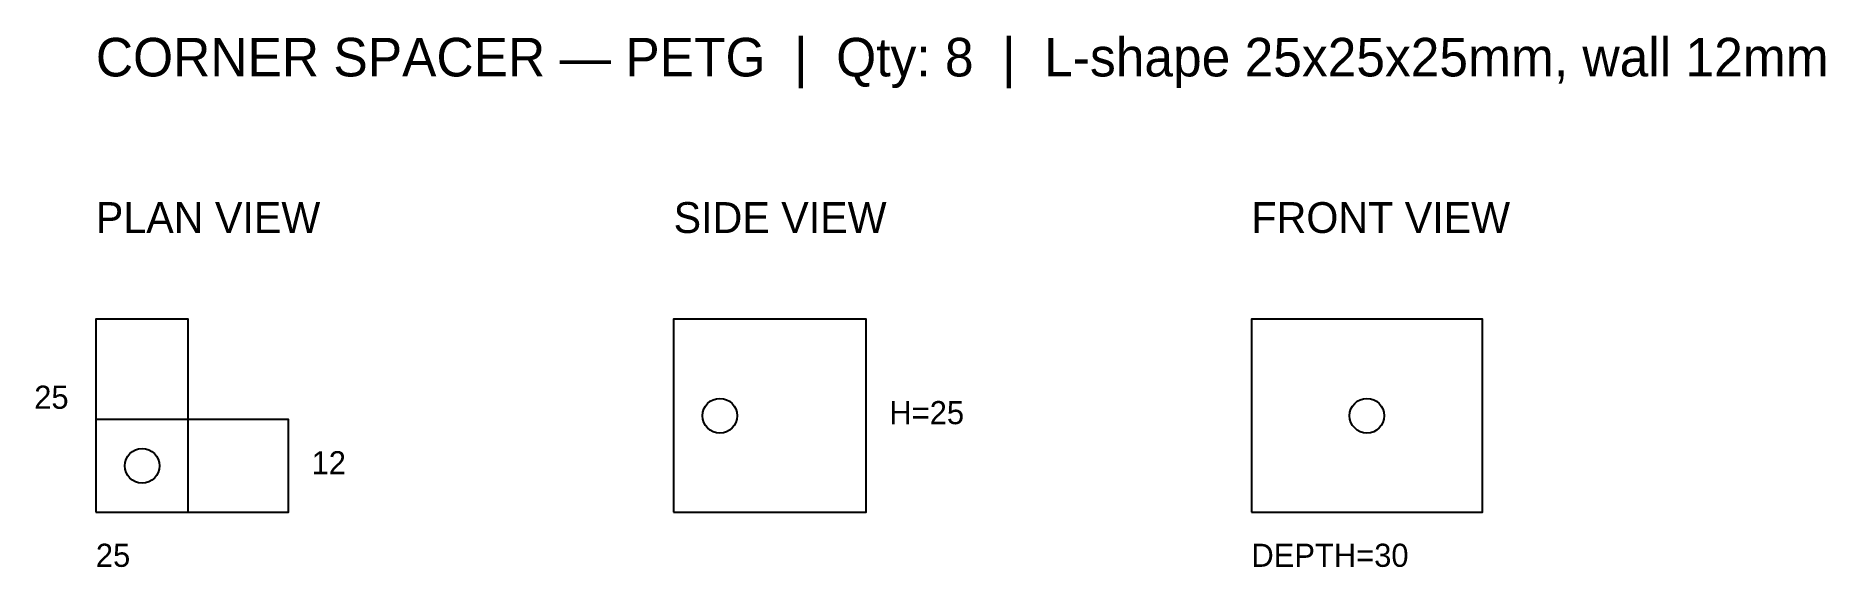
# Model space of a CAD drawing. Header units: metres. Extents: x -8 to 224, y -7 to 62.
import ezdxf
from ezdxf.enums import TextEntityAlignment as Align

# ---------------------------------------------------------------- set-up
doc = ezdxf.new("R2010")
doc.units = ezdxf.units.M
for name, color, linetype in [('ANNOTATIONS', 7, 'Continuous'), ('DIMENSIONS', 7, 'Continuous'), ('FASTENERS', 2, 'Continuous'), ('SPACERS', 6, 'Continuous')]:
    doc.layers.add(name, color=color, linetype=linetype)

msp = doc.modelspace()

# ---------------------------------------------------------------- linework, layer by layer
at = {"layer": 'FASTENERS'}
for centre in [(81, 12.5), (165, 12.5), (6, 6)]:
    msp.add_circle(centre, 2.25, dxfattribs=at)
at = {"layer": 'SPACERS'}
for points in [[(0, 0), (12, 0), (12, 25), (0, 25), (0, 0)], [(75, 0), (100, 0), (100, 25), (75, 25), (75, 0)], [(150, 0), (180, 0), (180, 25), (150, 25), (150, 0)], [(0, 0), (25, 0), (25, 12), (0, 12), (0, 0)]]:
    msp.add_lwpolyline(points, dxfattribs=at)

# ---------------------------------------------------------------- texts
at = {"layer": 'ANNOTATIONS'}
for s, height, p in [('CORNER SPACER — PETG  |  Qty: 8  |  L-shape 25x25x25mm, wall 12mm', 5, (0, 55)), ('PLAN VIEW', 4, (0, 35)), ('SIDE VIEW', 4, (75, 35)), ('FRONT VIEW', 4, (150, 35))]:
    msp.add_text(s, height=height, dxfattribs=at).set_placement(p, align=Align.BOTTOM_LEFT)
at = {"layer": 'DIMENSIONS'}
for s, p in [('25', (-8, 12.5)), ('H=25', (103, 10.5)), ('12', (28, 4)), ('25', (0, -8)), ('DEPTH=30', (150, -8))]:
    msp.add_text(s, height=3, dxfattribs=at).set_placement(p, align=Align.BOTTOM_LEFT)

doc.saveas('drawing.dxf')
